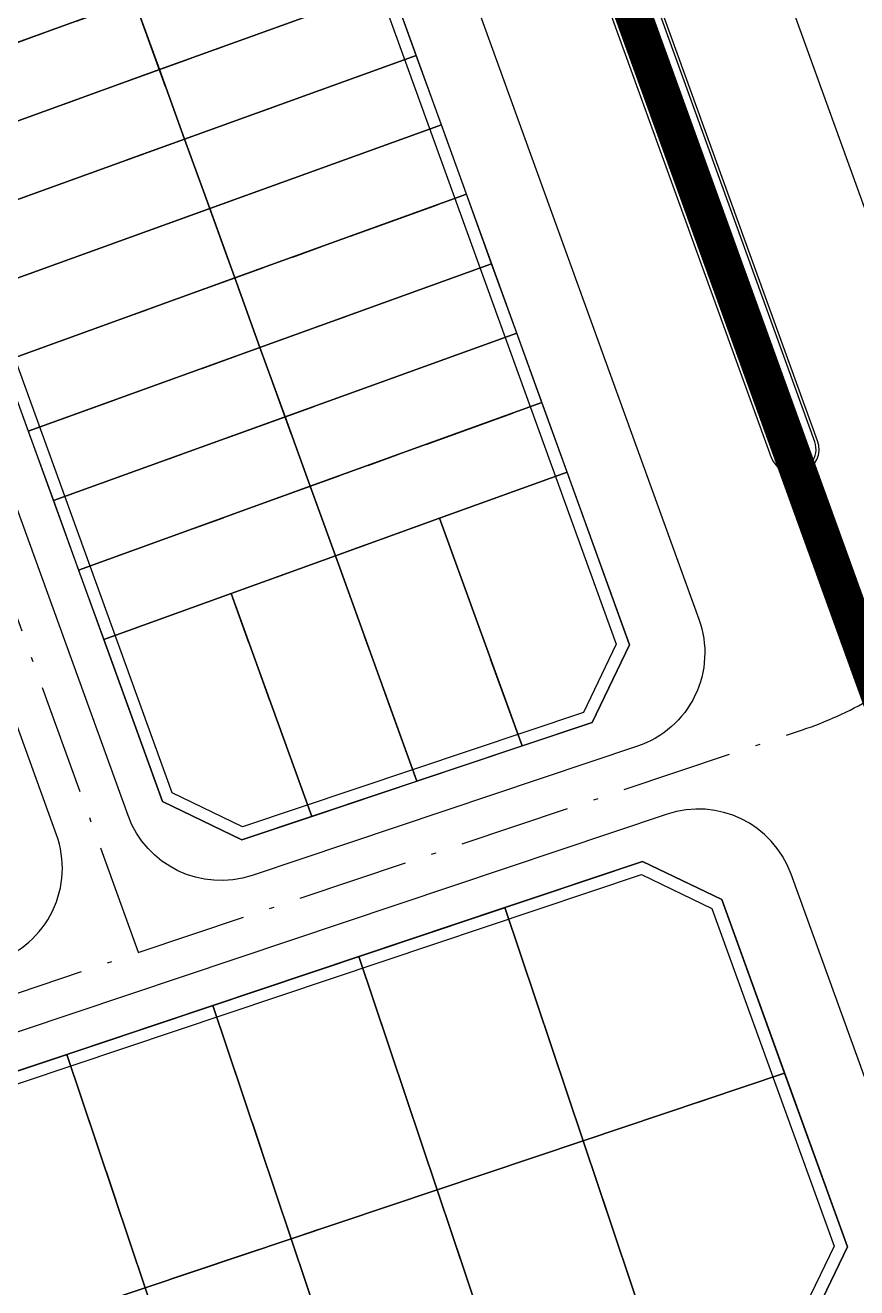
# Model space of a CAD drawing. Header units: millimetres. Extents: x 567980 to 569372, y 2065777 to 2066674.
# Drawn here: x 568619.1 to 568686.6, y 2066159.5 to 2066262.1 of the extents above; entities that cross this region are included whole.
import ezdxf

# ---------------------------------------------------------------- set-up
doc = ezdxf.new("R2010")
doc.units = ezdxf.units.MM
for name, pattern in [('ACAD_ISO10W100', [18.5, 12, -3, 0.5, -3]), ('CENTER', [3, 1.5, -0.5, 0.5, -0.5]), ('HIDDEN', [0.75, 0.5, -0.25])]:
    doc.linetypes.add(name, pattern=pattern)
doc.layers.add('boDnv', color=54, linetype='Continuous', lineweight=25)
for name, color, linetype in [('BoThamCo', 94, 'Continuous'), ('ChiaLo', 128, 'CENTER'), ('datOBt', 42, 'Continuous'), ('datOlienke', 42, 'Continuous'), ('LogDg', 7, 'Continuous'), ('loKBT', 42, 'Continuous'), ('LoLK', 6, 'Continuous'), ('RANHGIOI', 2, 'HIDDEN'), ('TimDg', 222, 'Continuous'), ('ViaHeS', 32, 'Continuous')]:
    doc.layers.add(name, color=color, linetype=linetype)
doc.styles.add('rms', font='romans.shx', dxfattribs={"width": 0.7, "bigfont": 'vns.shx'})
doc.linetypes.add('ADL', pattern='A,0.125,-0.15,["++",rms,S=0.5,R=0,X=0,Y=-0.2245],-1.35,1.125', length=2.75)

# ---------------------------------------------------------------- blocks, each defined once
blk = doc.blocks.new('NEN')
at = {"layer": 'boDnv', "color": 10, "linetype": 'ADL', "ltscale": 0.25}
for points in [[(-60.77620542817749, -174.6962840363849), (-66.48328283778392, -171.9395730136894), (-108.5087204030715, -55.7459795163013), (-105.8590447856113, -50.09356570662931), (-78.42663770995568, -40.17168553941883), (-72.77422390063293, -42.82136115664616), (-30.43689598282799, -159.877281447174), (-33.11021318344865, -165.4117129042279)], [(-181.853756322409, -270.1794337299652), (-187.2019648513524, -267.359591674991), (-195.1802794822725, -239.2540353660006), (-192.1790318209678, -233.5617667827755), (-28.37841806455981, -178.5910852206871), (-22.6713406550698, -181.3477962433826), (-12.74579008203, -208.790351405507), (-15.419107282185, -214.3247828613967)]]:
    blk.add_lwpolyline(points, close=True, dxfattribs=at)
at = {"layer": 'BoThamCo'}
blk.add_lwpolyline([(-54.31267545348965, -43.14741630642675), (-17.61476345011033, -144.6112562210765, 1), (-14.3234282459598, -143.4208308451343), (-51.02134024910629, -41.95699093048461, 1)], format="xyb", close=True, dxfattribs=at)
at = {"layer": 'ChiaLo', "ltscale": 5}
for points in [[(-46.61859319650102, -170.9998688641936), (-92.48296278342605, -44.19224413670599)], [(-88.37686213501729, -114.3474637407344), (-50.7616026585456, -100.7426023103762)], [(-86.33613292046357, -119.9897526621353), (-48.72087344410829, -106.3848912317771)], [(-84.29540370590985, -125.6320415835362), (-46.68014422955457, -112.0271801531781)], [(-82.25467449135613, -131.2743305049371), (-44.63941501488443, -117.6694690748118)], [(-80.2139452768024, -136.916619426338), (-42.59868580033071, -123.3117579962127)], [(-78.17321606224868, -142.5589083477389), (-40.55795658577699, -128.9540469176136)], [(-76.13248684769496, -148.2011972691398), (-38.51722737122327, -134.5963358390145)], [(-74.09175763314124, -153.8434861907735), (-36.47649815678596, -140.2386247604154)], [(-72.05102841870394, -159.4857751119416), (-34.43576894211583, -145.8809136820491)], [(-38.0839416901581, -168.1356817316264), (-44.77996529825032, -149.6222505753394)], [(-55.15324470284395, -173.8640559967607), (-61.70683206268586, -155.7444382186513)], [(-39.49072838120628, -181.2655120252166), (-26.76445161213633, -219.1870346688665)], [(-51.34120420727413, -185.2424735154491), (-38.61492743820418, -223.163996159099)], [(-63.19168003334198, -189.2194350056816), (-50.46540326415561, -227.1409576495644)], [(-75.04215585929342, -193.1963964961469), (-62.31587909022346, -231.1179191397969)], [(-16.76586655934807, -194.7353593131993), (-192.1493386701914, -253.593191256281)]]:
    blk.add_lwpolyline(points, dxfattribs=at)
at = {"layer": 'datOBt'}
blk.add_lwpolyline([(-181.9414583948674, -271.2636760803871), (-188.047049410874, -268.0445042354986), (-196.2516279296251, -239.141878277529), (-192.8768382846611, -232.7411372393835), (-28.31032839010004, -177.5134246945381), (-21.86953038105275, -180.6245475325268), (-11.66220273799263, -208.8461710927077), (-14.70178538945038, -215.1388631225564)], close=True, dxfattribs=at)
at = {"layer": 'datOlienke'}
blk.add_lwpolyline([(-60.84429510252085, -175.7739445625339), (-67.28509311180096, -172.6628217245452), (-109.5899848429253, -55.69658228638582), (-106.5886850870447, -49.29406717256643), (-78.3772404800402, -39.09042109944858), (-71.97472536668647, -42.09172085532919), (-29.35330863879062, -159.9331011343747), (-32.3928912904812, -166.2257931653876)], close=True, dxfattribs=at)
at = {"layer": 'LogDg'}
for points in [[(-9.551515261409804, -7.434165647719055), (-39.86628524912521, -20.64283095952123, 0.3956287128494158), (-44.19376489915885, -30.69785519642755), (-2.58249322057236, -145.7463464725297, 0.4679364043365623), (8.963595709647052, -149.9402258126065), (37.95513723837212, -133.0730460705236, 0.3624568435447342), (41.45515209855512, -123.4372221585363), (1.167108879424632, -12.04724531271495, 0.4330458965175016)], [(-107.6090497013647, -46.47292271349579), (-76.57646062993445, -35.24891203036532, -0.4142135623706253), (-66.33243644866161, -40.0509916394949), (-23.72730616375338, -157.8473425095435, -0.4210431921595205), (-28.70510270516388, -168.1526193243917), (-59.99882489489391, -178.6546388093848, -0.4074167562561199), (-70.06713214400224, -173.791306566447), (-112.4111293100286, -56.71694689546712, -0.4142135623727668)], [(-208.0623059767531, -219.5074608854484, 0.4281041090841263), (-197.8211203168612, -224.9071243177168), (-80.86130635556765, -185.6559851344209, 0.4210431921534849), (-75.88350981415715, -175.3507083195727), (-86.08991706359666, -147.1316294963472, 0.4074167562554098), (-96.15822431270499, -142.2682972536422), (-211.1131659421371, -180.8466111286543, 0.4004581229593852), (-216.2638408946805, -190.6155567541718)], [(-196.8971720847767, -230.9259116225876, 0.4004581229564052), (-202.0478470372036, -240.6948572476394), (-193.8463121196255, -269.5867613784503, 0.4281041090812208), (-183.6051264596172, -274.9864248104859), (-11.01399680587929, -217.0656892824918, 0.4210431921498599), (-6.036200264468789, -206.7604124676436), (-16.24260751355905, -178.5413336462807, 0.4074167562720389), (-26.31091476266738, -173.6780014026444)]]:
    blk.add_lwpolyline(points, format="xyb", close=True, dxfattribs=at)
blk.add_lwpolyline([(-54.54777082498185, -43.23244669032283), (-17.84985882195178, -144.6962866047397, 0.9999999999353631), (-14.0883328744676, -143.3358004607726), (-50.78624487749767, -41.87196054635569, 1.000000000064636), (-54.54777082521468, -43.23244669032283)], format="xyb", dxfattribs=at)
at = {"layer": 'loKBT'}
for points in [[(-21.86953038093634, -180.6245475329924), (-28.31032839010004, -177.5134246945381), (-39.49072838097345, -181.2655120249838), (-33.12758999655489, -200.2262733466923), (-16.76586655934807, -194.7353593134321)], [(-39.49072838120628, -181.2655120249838), (-51.34120420715772, -185.2424735154491), (-44.97806582250632, -204.2032348376233), (-33.12758999643847, -200.2262733473908)], [(-51.3412042070413, -185.2424735154491), (-63.19168003322557, -189.2194350059144), (-56.82854164845776, -208.1801963280886), (-44.97806582250632, -204.203234838089)], [(-63.19168003322557, -189.2194350056816), (-75.042155859177, -193.1963964959141), (-68.67901747440919, -212.1571578178555), (-56.82854164857417, -208.1801963278558)], [(-75.042155859177, -193.1963964961469), (-86.89263168512844, -197.1733579868451), (-80.52949330082629, -216.1341193085536), (-68.67901747452561, -212.1571578183211)], [(-16.76586655946448, -194.7353593134321), (-33.12758999643847, -200.226273347158), (-26.7644516119035, -219.1870346686337), (-14.70178538910113, -215.1388631234877), (-11.66220273787621, -208.8461710931733)], [(-33.12758999643847, -200.2262733476236), (-44.97806582273915, -204.2032348376233), (-38.61492743808776, -223.1639961586334), (-26.76445161213633, -219.1870346684009)], [(-44.97806582273915, -204.2032348378561), (-56.82854164869059, -208.1801963280886), (-50.46540326415561, -227.1409576493315), (-38.61492743820418, -223.1639961588662)], [(-56.82854164869059, -208.180196327623), (-68.67901747487485, -212.1571578178555), (-62.31587909010705, -231.1179191397969), (-50.46540326427203, -227.1409576495644)], [(-68.67901747464202, -212.1571578180883), (-80.52949330082629, -216.1341193085536), (-74.16635491629131, -235.0948806300294), (-62.31587909010705, -231.117919139564)]]:
    blk.add_lwpolyline(points, close=True, dxfattribs=at)
at = {"layer": 'LoLK'}
for points in [[(-48.72087344422471, -106.3848912317771), (-50.76160265889484, -100.7426023103762), (-69.56923239678144, -107.5450330253225), (-67.5285031828098, -113.1873219469562)], [(-71.60996161133517, -101.9027441046201), (-90.41759134968743, -108.7051748191006), (-88.3768621351337, -114.3474637407344), (-69.56923239689786, -107.5450330255553)], [(-46.68014422967099, -112.0271801527124), (-48.72087344399188, -106.3848912315443), (-67.52850318257697, -113.1873219467234), (-65.48777396802325, -118.82961086859)], [(-69.56923239678144, -107.5450330255553), (-88.37686213490088, -114.3474637409672), (-86.33613292081282, -119.9897526619025), (-67.52850318246055, -113.187321947189)], [(-44.63941501500085, -117.669469074579), (-46.68014422955457, -112.0271801529452), (-65.48777396802325, -118.8296108683571), (-63.4470447532367, -124.4718997899909)], [(-67.52850318257697, -113.187321947189), (-86.33613292057998, -119.9897526616696), (-84.29540370602626, -125.6320415830705), (-65.48777396779042, -118.8296108688228)], [(-42.59868580056354, -123.3117579959799), (-44.63941501488443, -117.6694690748118), (-63.44704475358594, -124.4718997899909), (-61.40631553914864, -130.1141887111589)], [(-65.48777396779042, -118.82961086859), (-84.29540370590985, -125.6320415833034), (-82.25467449123971, -131.2743305051699), (-63.4470447532367, -124.4718997899909)], [(-40.55795658566058, -128.9540469178464), (-42.5986858002143, -123.3117579959799), (-61.40631553891581, -130.1141887109261), (-59.36558632412925, -135.7564776330255)], [(-63.44704475346953, -124.4718997902237), (-82.25467449147254, -131.2743305047043), (-80.21394527691882, -136.9166194258723), (-61.40631553914864, -130.1141887109261)], [(-38.51722737157252, -134.5963358392473), (-40.55795658624265, -128.9540469180793), (-59.36558632424567, -135.7564776330255), (-57.32485710980836, -141.3987665537279)], [(-59.36558632412925, -135.7564776330255), (-61.40631553891581, -130.1141887111589), (-80.21394527703524, -136.9166194261052), (-78.17321606248152, -142.5589083477389)], [(-36.47649815678596, -140.2386247608811), (-38.51722737168893, -134.5963358392473), (-57.32485710980836, -141.3987665539607), (-55.28412789560389, -147.0410554753616)], [(-59.36558632412925, -135.7564776327927), (-78.1732160623651, -142.5589083477389), (-76.1324868479278, -148.2011972684413), (-57.32485710969195, -141.3987665541936)], [(-36.47649815690238, -140.2386247606482), (-55.28412789537106, -147.0410554755945), (-53.24339868070092, -152.6833443972282), (-44.77996529848315, -149.6222505748738), (-34.43576894223224, -145.8809136818163)], [(-57.32485710980836, -141.3987665541936), (-76.1324868479278, -148.201197268907), (-74.09175763349049, -153.8434861905407), (-55.28412789537106, -147.0410554758273)], [(-34.43576894199941, -145.8809136820491), (-44.77996529836673, -149.6222505751066), (-38.08394169004168, -168.1356817309279), (-32.3928912904812, -166.2257931658532), (-29.35330863879062, -159.9331011355389)], [(-55.28412789513823, -147.0410554753616), (-74.09175763325766, -153.8434861905407), (-72.05102841858752, -159.485775111476), (-61.70683206280228, -155.7444382184185), (-53.24339868081734, -152.6833443969954)], [(-44.77996529836673, -149.6222505755723), (-53.24339868046809, -152.6833443972282), (-46.61859319661744, -170.9998688639607), (-38.08394168980885, -168.1356817311607)], [(-53.24339868046809, -152.6833443969954), (-61.70683206256945, -155.7444382184185), (-55.15324470284395, -173.8640559962951), (-46.61859319673385, -170.9998688637279)], [(-61.70683206233662, -155.7444382188842), (-72.05102841882035, -159.4857751119416), (-67.28509311156813, -172.6628217233811), (-60.84429510287009, -175.7739445627667), (-55.15324470272753, -173.8640559967607)]]:
    blk.add_lwpolyline(points, close=True, dxfattribs=at)
at = {"layer": 'RANHGIOI', "color": 5, "ltscale": 20, "const_width": 3}
blk.add_lwpolyline([(77.12641439645085, -402.7222436082084), (-90.74293923878577, 62.0928016861435)], dxfattribs=at)
at = {"layer": 'TimDg', "linetype": 'ACAD_ISO10W100', "ltscale": 0.75}
for points in [[(80.71024811756797, -412.7407079888508), (34.27783704386093, -282.9407527891453), (-103.1383642241126, 96.99300055368803), (-128.2290925632697, 173.8266486825887)], [(-69.2329716536915, -184.9180030110292), (-156.4988483571215, 56.35814760858193)]]:
    blk.add_lwpolyline(points, dxfattribs=at)
blk.add_lwpolyline([(-358.6332583188778, -282.0393179897219), (-15.31849009322468, -166.8245677698869, 0.05082929117719046), (-9.77680878690444, -164.3141193853226), (222.7352653577691, -29.03938956279308)], format="xyb", dxfattribs=at)
at = {"layer": 'ViaHeS'}
for points in [[(-60.84429510252085, -175.7739445625339), (-67.28509311180096, -172.6628217245452), (-109.5899848429253, -55.69658228638582), (-106.5886850870447, -49.29406717256643), (-78.3772404800402, -39.09042109944858), (-71.97472536668647, -42.09172085532919), (-29.35330863879062, -159.9331011343747), (-32.3928912904812, -166.2257931653876)], [(-181.9414583948674, -271.2636760803871), (-188.047049410874, -268.0445042354986), (-196.2516279296251, -239.141878277529), (-192.8768382846611, -232.7411372393835), (-28.31032839010004, -177.5134246945381), (-21.86953038105275, -180.6245475325268), (-11.66220273799263, -208.8461710927077), (-14.70178538945038, -215.1388631225564)]]:
    blk.add_lwpolyline(points, close=True, dxfattribs=at)

msp = doc.modelspace()

# ---------------------------------------------------------------- block references
at = {"layer": 'boDnv'}
msp.add_blockref('NEN', (568697.4807461541, 2066371.697269554), dxfattribs=at)

doc.saveas('drawing.dxf')
